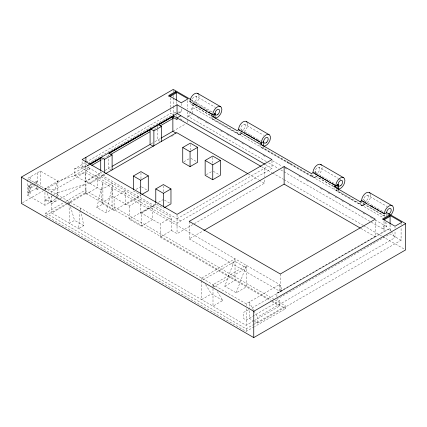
<?xml version="1.0" encoding="UTF-8"?>
<svg xmlns="http://www.w3.org/2000/svg" width="427" height="427" viewBox="0 0 427 427"><rect width="100%" height="100%" fill="white"/><g stroke="black" fill="none" stroke-linecap="round" stroke-linejoin="round"><path stroke-width="0.32" stroke-dasharray="2.13 1.6" d="M80.121 210.719L78.637 228.6L83.735 225.659L81.343 213.281M80.175 210.057L80.34 208.072L80.719 210.025M96.86 207.506L102.902 182.51L102.902 204.021L96.86 207.506L106.013 212.795L112.055 209.305L112.055 187.8L106.013 212.795M56.423 196.895L54.768 201.87L44.958 199.991L52.254 195.779M56.626 196.271L57.869 192.54L85.149 184.331L59.353 199.222M44.958 189.86L44.958 188.59L57.869 181.139L54.768 189.802L44.958 188.59L27.488 178.507L40.4 171.051L57.869 181.139L85.149 172.262L279.573 284.515L282.525 290.477L276.915 293.152L276.915 296.792M217.3 291.609L222.809 300.507L212.998 306.17L212.998 284.66L246.416 265.37L246.416 286.875L236.168 292.794L224.778 286.213L235.026 258.794L201.608 278.084L201.608 280.715M236.168 292.794L246.416 265.37M266.325 161.561L188.435 116.592L192.235 107.385L383.2 217.642M371.325 222.184L382.864 228.845L385.65 222.093M238.821 134.558L213.004 119.651L212.038 118.754L212.63 117.708M333.498 186.38L315.27 175.855L315.27 177.845L313.253 177.531L312.286 176.634L313.781 174.019M314.08 173.495L315.27 171.403L313.776 172.268M336.844 189.289L336.044 190.688L361.866 205.595L363.884 205.91L363.879 201.379M364.978 203.914A6.442 3.72 -60 0 1 363.879 204.026L362.934 203.732L361.866 205.595L360.9 204.704L360.292 203.359L361.754 202.056L362.934 203.732L384.578 216.233M178.609 113.331L181.224 111.554L181.224 108.421M30.525 183.722L30.525 193.415L29.767 192.977L29.009 193.415L28.246 192.977L28.246 185.964L31.587 184.032M33.818 182.745L36.605 181.139L37.362 181.576L34.325 183.332M28.246 185.964L29.009 186.402L33.754 183.658M35.462 184.427L29.767 187.715L30.525 188.152L34.512 185.852M28.246 192.977L36.605 188.152L37.362 188.59L36.605 189.033L36.605 185.601M27.488 179.842L27.488 195.171L30.525 193.415M36.605 189.033L37.362 189.471L39.385 188.302M190.239 101.525L192.235 100.372L192.235 101.642M89.323 183.904L89.323 183.023L104.514 174.253L104.514 175.134L89.323 183.904L74.511 175.353L74.511 168.862L85.469 162.538M86.046 162.207L170.208 113.614L181.224 111.554L178.438 113.16M74.511 168.862L81.354 167.443L87.7 163.781M88.277 163.45L175.897 112.861M22.503 202.75L44.451 190.079M45.027 189.743L88.72 164.518M88.901 164.854L85.528 166.802L81.354 167.443M89.302 164.854L85.528 166.802L85.528 181.71L101.802 172.316M74.511 175.353L90.615 166.055M101.541 159.751L102.688 159.084M103.265 158.753L110.161 154.771M153.859 129.541L157.883 127.219M85.907 170.528L89.702 168.334L89.702 170.09L85.528 167.678M188.435 116.592L192.235 114.404M52.815 195.454L57.869 192.54M67.285 204.079L85.149 193.767L85.95 194.232L85.95 181.075L97.34 174.499L171.569 217.354L171.569 230.505L160.173 237.086L160.173 223.929L171.569 217.354M105.058 170.437L111.746 166.573M151.169 143.814L154.425 141.935M154.964 141.62L160.493 138.428M172.866 131.286L185.564 123.953M27.488 195.171L44.958 205.254L57.869 197.802M44.958 199.991L51.731 203.626L58.782 199.553M171.601 136.4L173.287 135.423M254.172 326.826L246.16 331.453L45.652 215.694L45.652 213.062L63.399 202.82M65.689 201.496L85.149 190.261L274.678 299.685M45.652 215.694L66.26 203.796M66.831 203.465L85.149 192.892L271.246 300.336M51.731 195.998L51.731 213.062L66.708 204.416M85.95 194.232L97.34 187.656L97.34 174.499M101.14 189.844L112.531 183.268L112.531 196.425L101.14 203.001L101.14 189.844L85.95 181.075M83.735 225.659L74.576 220.369L69.484 223.31L69.046 205.462M136.085 189.353L140.969 186.535M183.823 161.79L189.252 158.657M114.105 210.49L140.691 195.144L140.691 196.02L125.501 204.789L125.501 190.757L114.105 197.333L114.105 210.49L101.14 203.001M112.531 196.425L129.2 206.044L140.59 199.468L140.59 213.5L155.78 204.73L155.78 202.558M129.2 206.044L129.2 219.2L155.78 203.855L163.376 208.237M158.492 202.286L163.376 199.468M206.23 174.723L211.653 171.595M141.188 226.123L152.578 219.547L152.578 206.39L141.188 212.966L141.188 226.123L129.2 219.2M177.045 218.763L268.183 166.146M271.983 160.819L271.983 168.334L177.045 223.145L82.107 168.334L82.107 160.819M171.569 230.505L177.045 233.67L193.709 224.052M194.285 223.716L264.388 183.247L264.388 179.356M189.198 221.394L189.198 238.933L203.583 230.628M361.882 200.621L363.879 199.468L363.879 200.738M213.399 287.061L246.416 268.001L235.026 261.42L202.809 280.021L201.608 278.084M222.809 300.507L211.413 293.931L201.608 299.594L201.608 281.366M224.778 286.213L235.026 280.299L235.026 258.794M45.497 189.796L44.958 188.59L51.731 191.552L246.16 303.805L279.573 284.515L279.573 291.881M382.864 228.845L386.665 226.657L386.665 222.83M276.915 293.152L384.006 231.322L389.616 228.648L390.967 230.906M248.69 309.714L243.502 312.441L243.502 318.515L246.16 320.053L279.573 300.757L279.573 306.02L253.649 320.992M189.198 238.933L280.336 291.55L375.269 236.739L375.269 219.852M389.616 228.648L250.969 308.577M254.764 321.515L257.55 323.122L257.55 317.047L395.018 237.679L395.018 230.676M51.731 213.062L246.16 325.315L253.072 321.323M45.652 213.062L246.16 328.822L253.024 324.856M253.601 324.525L285.652 306.02L285.652 308.652L254.743 326.495M257.55 323.122L401.092 240.246L401.092 227.255M259.637 143.846L240.844 132.989L240.844 134.873L240.081 134.948A8.593 4.959 -60 0 1 237.065 131.222M315.27 177.845L263.624 148.025L262.867 148.105A8.593 4.959 -60 0 1 259.851 144.379M290.968 163.813L290.211 163.888A8.593 4.959 -60 0 1 287.376 161.262M213.004 119.651L215.021 119.966L240.844 134.873M196.126 96.267A3.224 1.863 -60 0 1 195.102 101.258A3.224 1.863 -60 0 1 192.31 99.646A3.224 1.863 -60 0 1 196.126 96.267L215.491 107.444M244.73 124.326A3.224 1.863 -60 0 1 243.71 129.317A3.224 1.863 -60 0 1 240.919 127.71A3.224 1.863 -60 0 1 244.73 124.326L263.528 135.178M319.161 167.299A3.224 1.863 -60 0 1 318.142 172.289A3.224 1.863 -60 0 1 315.35 170.677A3.224 1.863 -60 0 1 319.161 167.299L338.526 178.481M339.097 178.812L340.805 179.794M367.77 195.363A3.224 1.863 -60 0 1 366.745 200.354A3.224 1.863 -60 0 1 363.953 198.742A3.224 1.863 -60 0 1 367.77 195.363L387.134 206.545M191.082 99.704L212.171 111.879M192.903 101.845L211.701 112.696M241.511 129.909L249.485 134.51M250.051 134.841L260.305 140.761M315.937 172.882L335.307 184.064M364.546 200.941L383.345 211.797M192.235 104.823L211.034 115.674M240.844 132.888L259.637 143.739M363.879 203.919L384.957 216.089M192.235 104.93L211.034 115.781M333.498 186.487L315.27 175.961A6.442 3.72 -60 0 0 316.37 175.855M239.899 132.701L259.264 143.883M363.884 205.91L338.061 191.002C336.385 191.365 334.864 190.026 334.469 188.451M261.607 147.715L313.253 177.531M197.429 117.398L201.464 119.731M205.504 122.063L208.963 124.06M220.503 130.726L222.814 132.055M226.849 134.388L230.313 136.384M234.348 138.716L236.659 140.051M241.853 143.05L244.159 144.379M249.352 147.379L251.658 148.713M263.197 155.375L265.503 156.704M272.431 160.701L282.236 166.365M285.124 168.03L286.853 169.028M298.969 176.025L300.699 177.024M306.469 180.354L308.774 181.688M320.314 188.35L322.625 189.679M327.813 192.678L330.124 194.013M335.318 197.007L336.471 197.674M341.664 200.674L343.97 202.008M349.163 205.003L351.469 206.337M363.009 212.998L365.315 214.333M370.508 217.327L372.814 218.661M375.125 219.99L386.665 226.657M268.631 162.895L278.441 168.558M280.747 169.887L370.748 221.853M401.092 240.246L390.081 233.889L276.915 299.226L279.573 300.757M265.311 164.486L271.983 168.334M180.141 118.818L183.445 120.729M261.479 166.658L271.86 172.652M272.437 172.983L283.395 179.308M283.971 179.644L362.977 225.259M363.553 225.589L382.005 236.243M382.581 236.579L404.497 249.229M360.852 228.413L375.269 236.739M248.226 173.917L258.613 179.911M259.189 180.247L264.388 183.247M190.901 158.358L196.527 161.603M213.281 171.28L219.248 174.723M159.847 141.305L157.68 140.056L157.68 128.388M141.529 186.861L148.286 190.757M164.459 200.098L169.882 203.225M111.564 170.437L108.309 168.553L108.309 158.833M133.373 190.917L140.691 195.144M104.514 175.134L100.719 172.94L100.719 171.643M180.84 220.956L85.907 166.146L85.907 163.013M140.59 212.625L160.173 223.929M275.255 300.021L285.652 306.02M271.823 300.667L285.652 308.652M160.173 237.086L269.859 300.411M272.143 301.729L279.573 306.02M254.209 321.195L249.197 318.296L249.197 309.42M212.998 284.66L214.888 287.713M205.563 284.473L211.413 293.931M391.303 231.471L395.018 237.679M253.499 310.274L249.197 302.054L249.197 308.806M253.835 310.84L257.55 317.047M312.286 176.634L311.545 174.163M211.429 117.414L212.038 118.754M47.125 193.404L51.731 203.626M69.697 204.01L68.95 201.496L69.03 204.8M70.45 206.529L74.576 220.369M360.153 202.227L360.292 203.359M338.056 189.743L338.061 191.002L338.061 189.716M401.092 223.358L401.092 224.655M395.018 226.854L395.018 228.125M390.081 224.794L390.081 231.941M386.665 213.895L386.665 215.8M384.006 221.133L384.006 231.322M315.27 171.403L315.27 172.679M280.336 274.011L280.336 291.55M264.388 168.334L264.388 176.762M263.624 146.771L263.624 148.025M246.16 303.805L246.16 305.647M246.16 308.721L246.16 325.315M246.16 328.822L246.16 331.453M212.742 157.355L212.742 163.189M192.235 107.385L192.235 113.763M190.335 144.422L190.335 150.256M187.298 100.591L187.298 109.141M187.298 111.773L187.298 117.692M187.298 120.323L187.298 122.955M181.224 103.409L181.224 105.912M177.045 215.005L177.045 233.67M176.287 101.466L176.287 104.097M176.287 115.279L176.287 116.592M173.245 90.065L173.245 92.04M173.245 95.328L173.245 97.303M173.245 97.959L173.245 105.853M173.245 106.51L173.245 115.06M170.208 97.746L170.208 108.986M170.208 109.648L170.208 113.614M163.376 185.857L163.376 192.337M157.68 125.143L157.68 127.737M140.969 172.919L140.969 178.753M108.309 154.942L108.309 156.239M85.149 193.767L85.149 172.262L51.731 191.552L51.731 193.458M57.869 181.139L57.869 197.141M44.958 192.39L44.958 205.254M40.4 171.051L40.4 187.047M37.362 172.807L37.362 189.471M36.605 181.139L36.605 184.966M30.525 176.751L30.525 181.187M29.767 185.964L29.767 192.977M29.009 186.402L29.009 193.415M384.994 216.217A6.442 3.72 -60 0 1 384.54 215.208M387.801 214.242A3.224 1.863 -60 0 1 387.332 214.098M370.556 194.248A6.442 3.72 -60 0 1 367.337 202.553M322.107 167.459A6.442 3.72 -60 0 1 318.729 174.494M198.913 95.152A6.442 3.72 -60 0 1 195.694 103.457M193.335 104.818A6.442 3.72 -60 0 1 190.111 102.96M247.521 123.216A6.442 3.72 -60 0 1 244.297 131.521M241.938 132.882A6.442 3.72 -60 0 1 238.72 131.02"/><path stroke-width="0.64" d="M212.929 117.185L215.021 113.523L211.221 115.717L237.044 130.625L238.565 129.749A6.442 3.72 -60 0 1 241.938 122.714A6.442 3.72 -60 0 1 247.068 122.207M361.882 200.621L360.089 201.661L334.266 186.754L338.061 184.565L338.061 189.07M360.089 201.661L361.6 200.786A6.442 3.72 -60 0 1 364.978 193.751A6.442 3.72 -60 0 1 370.102 193.244M361.605 200.786L384.385 213.938L386.665 212.625L405.65 223.583L405.65 249.896L253.755 337.592L21.35 203.417L21.35 177.104L173.245 89.408L190.506 99.374M175.524 91.602L168.692 95.547L181.224 102.784L188.056 98.834L175.524 91.602L175.524 92.478L168.692 96.422M170.208 96.422L176.287 92.915L176.287 100.153M177.045 104.754L82.107 159.565L177.045 214.375L271.983 159.565L177.045 104.754L177.045 113.523L89.28 164.192M215.021 113.523L215.021 118.082A6.442 3.72 -60 0 0 221.581 111.538A6.442 3.72 -60 0 0 218.09 106.569A6.442 3.72 -60 0 0 212.742 114.842L189.956 101.685L190.239 101.525M91.154 163.552L100.153 158.358M109.456 152.983L112.888 151.003M114.036 150.341L120.329 146.707M121.471 146.05L143.216 133.496M144.363 132.834L145.506 132.173M146.648 131.511L151.046 129.21M158.801 124.497L172.866 116.374L172.866 131.286L161.054 138.102M89.862 164.528L101.679 157.707L100.719 158.033L100.719 170.346M109.275 153.325L173.826 116.053L172.866 117.254L177.045 119.667L177.045 117.911L180.84 115.717M91.762 165.393L100.964 160.082M110.737 154.441L149.834 131.863M160.184 125.89L173.41 118.252M101.098 157.376L104.514 159.346L112.109 154.964L112.109 169.871M150.464 128.874L153.88 130.843L161.475 126.461L161.475 141.369M112.317 166.242L150.085 144.438L153.336 146.317M105.597 173.629L176.666 132.6L247.649 173.581M133.373 189.62L133.373 176.009L140.969 171.622L148.286 175.849L148.286 190.757L141.775 194.515M182.74 147.507L190.335 143.125L197.653 147.347L197.653 162.255L190.058 166.642L182.74 162.415L182.74 147.507L190.058 151.729L197.653 147.347M133.373 176.009L140.691 180.231L148.286 175.849M155.78 202.558L155.78 188.942L163.376 184.56L170.971 188.942L170.971 203.855L164.459 207.613M205.147 160.445L212.742 156.058L220.337 160.445L220.337 175.353L212.742 179.735L205.147 175.353L205.147 160.445L212.742 164.827L220.337 160.445M155.78 188.942L163.376 193.33L170.971 188.942M284.131 166.583L189.198 221.394L280.336 274.011L375.269 219.2L284.131 166.583L284.131 184.122L204.154 230.297M313.274 172.556L311.475 173.597L259.829 143.782L263.624 141.588L263.624 146.146A6.442 3.72 -60 0 0 270.446 138.108A6.442 3.72 -60 0 0 264.345 136.229A6.442 3.72 -60 0 0 262.68 145.853M334.266 186.754L338.056 184.56L338.056 189.012M389.323 215.032L382.485 218.982L395.018 226.214L401.855 222.27L389.323 215.032L389.323 215.913L383.056 219.531M384.006 219.857L390.081 216.35L390.081 224.143M21.35 177.104L253.755 311.283L405.65 223.583M197.733 93.476L220.519 106.627M246.342 121.535L269.127 134.692M320.773 164.507L343.559 177.664M369.376 192.572L392.162 205.729M175.524 92.478L176.287 92.915M389.323 215.913L390.081 216.35M193.655 103.494L197.077 105.469M198.213 106.126L199.35 106.782M200.493 107.444L202.201 108.431M203.337 109.088L204.48 109.744M205.617 110.401L206.759 111.057M208.467 112.045L209.604 112.707M210.746 113.363L211.883 114.02M238.848 129.584L239.985 130.246M241.127 130.902L242.264 131.559M243.972 132.546L245.114 133.203M246.251 133.859L249.667 135.834M250.809 136.491L254.796 138.796M255.933 139.453L259.92 141.753M314.982 173.543L318.403 175.518M319.54 176.175L323.527 178.475M324.669 179.137L325.806 179.794M326.949 180.45L328.657 181.438M329.793 182.094L330.936 182.751M332.073 183.407L336.06 185.713M363.019 201.277L364.162 201.934M365.298 202.595L366.441 203.252M370.428 205.552L373.844 207.527M374.986 208.184L376.123 208.84M377.26 209.502L378.973 210.484M380.11 211.146L381.252 211.803M382.389 212.459L383.526 213.116M238.565 129.749L261.345 142.906M336.385 188.152L335.777 185.873L312.991 172.721A6.442 3.72 -60 0 1 316.37 165.687A6.442 3.72 -60 0 1 321.494 165.18M177.045 113.523L264.735 164.155M173.245 115.717L260.94 166.343M284.131 184.122L360.271 228.082M172.866 131.286L176.121 133.165M158.059 124.487L161.475 126.461M108.693 152.989L112.109 154.964M253.755 311.283L253.755 337.592M212.742 164.827L212.742 179.735M190.058 151.729L190.058 166.642M163.376 193.33L163.376 206.94M153.88 130.843L153.88 145.756M150.085 129.53L150.085 144.438M140.691 180.231L140.691 193.847M104.514 159.346L104.514 172.962M85.907 157.376L85.907 161.758M386.739 213.26A3.224 1.863 -60 0 1 388.741 208.803A3.224 1.863 -60 0 1 391.212 210.228A3.224 1.863 -60 0 1 388.351 214.189M384.385 213.938A6.442 3.72 -60 0 1 388.415 206.385A6.442 3.72 -60 0 1 393.374 207.533A6.442 3.72 -60 0 1 390.497 215.352M335.777 185.873A6.442 3.72 -60 0 1 341.125 177.605A6.442 3.72 -60 0 1 344.616 182.569A6.442 3.72 -60 0 1 338.056 189.118M189.956 101.685A6.442 3.72 -60 0 1 193.335 94.655A6.442 3.72 -60 0 1 198.459 94.148M266.496 142.474A3.224 1.863 -60 0 0 267.515 137.483A3.224 1.863 -60 0 0 263.705 140.862A3.224 1.863 -60 0 0 266.496 142.474M217.887 114.409A3.224 1.863 -60 0 0 218.907 109.419A3.224 1.863 -60 0 0 215.096 112.797A3.224 1.863 -60 0 0 217.887 114.409M340.922 185.446A3.224 1.863 -60 0 0 341.947 180.456A3.224 1.863 -60 0 0 338.136 183.834A3.224 1.863 -60 0 0 340.922 185.446"/></g></svg>
